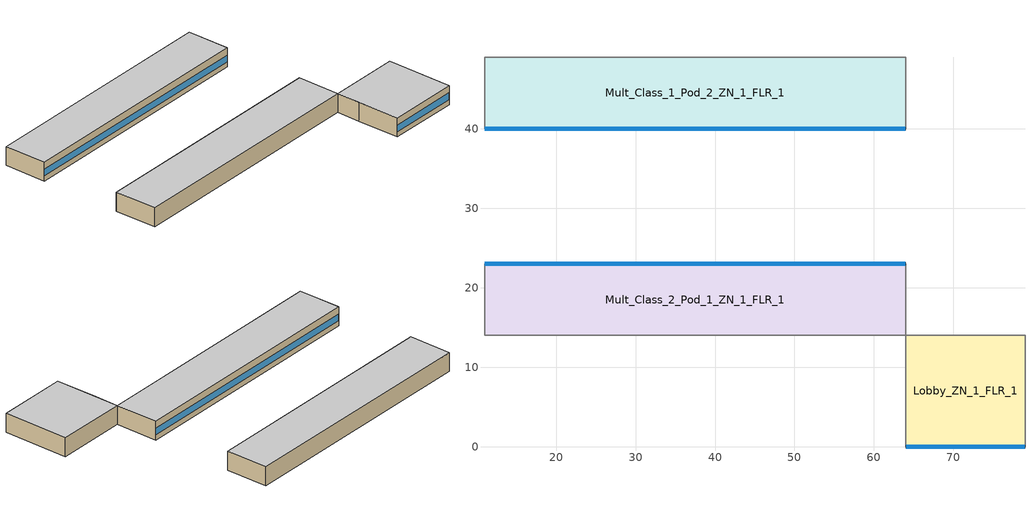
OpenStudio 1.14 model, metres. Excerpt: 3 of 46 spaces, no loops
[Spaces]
Mult_Class_2_Pod_1_ZN_1_FLR_1
 floor ground: 64,23 64,14 11,14 11,23 z0
 wall outside: 64,23 11,23 z0:4
 wall to Corner_Class_2_Pod_1_ZN_1_FLR_1: 11,23 11,14 z0:4
 wall to Main_Corridor_ZN_1_FLR_1: 64,14 64,23 z0:4
 wall to Corridor_Pod_1_ZN_1_FLR_1: 11,14 64,14 z0:4
 window: 63.95,23 11.05,23 z1.1:2.5
 ceiling to Mult_Class_2_Pod_1_ZN_1_FLR_2: 64,14 64,23 11,23 11,14 z4
Lobby_ZN_1_FLR_1
 floor ground: 79,14 79,0 64,0 64,14 z0
 wall outside: 64,0 79,0 z0:4
 wall to Offices_ZN_1_FLR_1: 79,0 79,14 z0:4
 wall to Corridor_Pod_1_ZN_1_FLR_1: 64,14 64,9 z0:4
 wall to Mult_Class_1_Pod_1_ZN_1_FLR_1: 64,9 64,0 z0:4
 wall to Main_Corridor_ZN_1_FLR_1: 79,14 64,14 z0:4
 window: 64.05,0 78.95,0 z1.1:2.51
 ceiling to Lobby_ZN_1_FLR_2: 79,0 79,14 64,14 64,0 z4
Mult_Class_1_Pod_2_ZN_1_FLR_1
 floor ground: 64,49 64,40 11,40 11,49 z0
 wall outside: 11,40 64,40 z0:4
 wall to Corner_Class_1_Pod_2_ZN_1_FLR_1: 11,49 11,40 z0:4
 wall to Main_Corridor_ZN_1_FLR_1: 64,40 64,49 z0:4
 wall to Corridor_Pod_2_ZN_1_FLR_1: 64,49 11,49 z0:4
 window: 11.05,40 63.95,40 z1.1:2.5
 ceiling to Mult_Class_1_Pod_2_ZN_1_FLR_2: 64,40 64,49 11,49 11,40 z4
[Schedule:Ruleset]
Name | Default Day Schedule | Summer Design Day Schedule | Winter Design Day Schedule
SchoolSecondary BLDG_OCC_SCH_Auditorium | SchoolSecondary BLDG_OCC_SCH_Auditorium Default | SchoolSecondary BLDG_OCC_SCH_Auditorium Summer Design Day 3 | SchoolSecondary BLDG_OCC_SCH_Auditorium Winter Design Day
SchoolSecondary BLDG_OCC_SCH_Cafeteria | SchoolSecondary BLDG_OCC_SCH_Cafeteria Default | SchoolSecondary BLDG_OCC_SCH_Cafeteria Summer Design Day 3 | SchoolSecondary BLDG_OCC_SCH_Cafeteria Winter Design Day
SchoolSecondary BLDG_LIGHT_GYM_SCH | SchoolSecondary BLDG_LIGHT_GYM_SCH Default | SchoolSecondary BLDG_LIGHT_GYM_SCH Summer Design Day | SchoolSecondary BLDG_LIGHT_GYM_SCH Winter Design Day
[Schedule:Day]
SchoolSecondary BLDG_OCC_SCH_Auditorium Default; SchoolSecondary BLDG_OCC_SCH_Auditorium Winter Design Day; SchoolSecondary BLDG_OCC_SCH_Auditorium Wknd Day; SchoolSecondary BLDG_OCC_SCH_Auditorium Wknd Day 1; SchoolSecondary BLDG_OCC_SCH_Cafeteria Default; SchoolSecondary BLDG_OCC_SCH_Cafeteria Winter Design Day; SchoolSecondary BLDG_OCC_SCH_Cafeteria Wknd Day; SchoolSecondary BLDG_OCC_SCH_Cafeteria Wknd Day 1; SchoolSecondary BLDG_OCC_SCH_Extend Wknd Day 1; SchoolSecondary BLDG_OCC_SCH_Gym Wknd Day; SchoolSecondary BLDG_OCC_SCH_Gym Wknd Day 1; SchoolSecondary BLDG_LIGHT_GYM_SCH Winter Design Day; SchoolSecondary BLDG_OCC_SCH_Offices Wknd Day; SchoolSecondary BLDG_OCC_SCH_Offices Wknd Day 1: 24, 0, 0
SchoolSecondary BLDG_OCC_SCH_Auditorium Wkdy|SmrDsn Day; SchoolSecondary BLDG_OCC_SCH_Auditorium Summer Design Day 3; SchoolSecondary BLDG_OCC_SCH_Auditorium Wkdy|SmrDsn Day 2: 8, 0, 0, 15, 0, 0.25, 20, 0, 0.95, 24, 0, 0
SchoolSecondary BLDG_OCC_SCH_Auditorium Wkdy|SmrDsn Day 1: 8, 0, 0, 17, 0, 0.15, 19, 0, 0.35, 24, 0, 0
SchoolSecondary BLDG_OCC_SCH_Cafeteria Wkdy|SmrDsn Day; SchoolSecondary BLDG_OCC_SCH_Cafeteria Summer Design Day 3; SchoolSecondary BLDG_OCC_SCH_Cafeteria Wkdy|SmrDsn Day 2: 9, 0, 0, 15, 0, 0.95, 20, 0, 0.35, 24, 0, 0
SchoolSecondary BLDG_OCC_SCH_Cafeteria Wkdy|SmrDsn Day 1: 9, 0, 0, 17, 0, 0.15, 19, 0, 0.35, 24, 0, 0
SchoolSecondary KITCHEN_ELEC_EQUIP_SCH Wkdy Day; SchoolSecondary KITCHEN_ELEC_EQUIP_SCH Wkdy Day 1; SchoolSecondary KITCHEN_ELEC_EQUIP_SCH Wkdy Day 2: 8, 0, 0.1, 10, 0, 0.15, 13, 0, 0.25, 15, 0, 0.15, 24, 0, 0.1
SchoolSecondary KITCHEN_ELEC_EQUIP_SCH Wknd Day; SchoolSecondary KITCHEN_ELEC_EQUIP_SCH Wknd Day 1: 24, 0, 0.1
SchoolSecondary BLDG_OCC_SCH_Extend Wkdy|SmrDsn Day 1: 8, 0, 0, 21, 0, 0.5, 24, 0, 0
SchoolSecondary BLDG_OCC_SCH_Extend Wkdy|SmrDsn Day 2: 8, 0, 0, 21, 0, 0.95, 24, 0, 0
SchoolSecondary BLDG_OCC_SCH_Gym Wkdy|SmrDsn Day; SchoolSecondary BLDG_OCC_SCH_Gym Wkdy|SmrDsn Day 2: 8, 0, 0, 16, 0, 0.35, 21, 0, 0.95, 24, 0, 0
SchoolSecondary BLDG_OCC_SCH_Gym Wkdy|SmrDsn Day 1: 8, 0, 0, 21, 0, 0.35, 24, 0, 0
SchoolSecondary BLDG_LIGHT_GYM_SCH Default; SchoolSecondary BLDG_LIGHT_GYM_SCH Wknd Day; SchoolSecondary BLDG_LIGHT_GYM_SCH Wknd Day 1; SchoolSecondary BLDG_LIGHT_LOBBYFLR1_SCH Wknd Day; SchoolSecondary BLDG_LIGHT_LOBBYFLR1_SCH Wknd Day 1; SchoolSecondary BLDG_LIGHT_OFFICE_SCH Wknd Day; SchoolSecondary BLDG_LIGHT_OFFICE_SCH Wknd Day 1; SchoolSecondary BLDG_LIGHT_BATH_SCH Wknd Day; SchoolSecondary BLDG_LIGHT_BATH_SCH Wknd Day 1; SchoolSecondary BLDG_LIGHT_BATH_SCH Wknd Day 2; SchoolSecondary BLDG_LIGHT_BATH_SCH Wknd Day 3; SchoolSecondary BLDG_LIGHT_OFFICE_SCH Wknd Day 2; SchoolSecondary BLDG_LIGHT_OFFICE_SCH Wknd Day 3: 24, 0, 0.1773
SchoolSecondary BLDG_LIGHT_GYM_SCH Summer Design Day: 24, 0, 1
SchoolSecondary BLDG_LIGHT_GYM_SCH Wkdy Day; SchoolSecondary BLDG_LIGHT_GYM_SCH Wkdy Day 2; SchoolSecondary BLDG_LIGHT_LOBBYFLR1_SCH Wkdy Day; SchoolSecondary BLDG_LIGHT_LOBBYFLR1_SCH Wkdy Day 2; SchoolSecondary BLDG_LIGHT_OFFICE_SCH Wkdy Day; SchoolSecondary BLDG_LIGHT_OFFICE_SCH Wkdy Day 2; SchoolSecondary BLDG_LIGHT_BATH_SCH Wkdy Day; SchoolSecondary BLDG_LIGHT_BATH_SCH Wkdy Day 2: 7, 0, 0.1773, 21, 0, 0.9, 24, 0, 0.1773
SchoolSecondary BLDG_LIGHT_GYM_SCH Wkdy Day 1; SchoolSecondary BLDG_LIGHT_LOBBYFLR1_SCH Wkdy Day 1; SchoolSecondary BLDG_LIGHT_OFFICE_SCH Wkdy Day 1; SchoolSecondary BLDG_LIGHT_BATH_SCH Wkdy Day 1: 8, 0, 0.1773, 20, 0, 0.5, 24, 0, 0.1773
SchoolSecondary KITCHEN_GAS_EQUIP_SCH Wkdy|SmrDsn Day; SchoolSecondary KITCHEN_GAS_EQUIP_SCH Wkdy|SmrDsn Day 1; SchoolSecondary KITCHEN_GAS_EQUIP_SCH Wkdy|SmrDsn Day 2: 8, 0, 0.02, 10, 0, 0.15, 13, 0, 0.2, 15, 0, 0.1, 24, 0, 0.02
SchoolSecondary KITCHEN_GAS_EQUIP_SCH Wknd Day; SchoolSecondary KITCHEN_GAS_EQUIP_SCH Wknd Day 1: 24, 0, 0.02
SchoolSecondary BLDG_OCC_SCH_Offices Wkdy|SmrDsn Day; SchoolSecondary BLDG_OCC_SCH_Offices Wkdy|SmrDsn Day 2: 8, 0, 0, 17, 0, 0.95, 21, 0, 0.15, 24, 0, 0
SchoolSecondary BLDG_OCC_SCH_Offices Wkdy|SmrDsn Day 1: 8, 0, 0, 17, 0, 0.5, 21, 0, 0.15, 24, 0, 0
SchoolSecondary BLDG_ELEVATORS Wkdy Day; SchoolSecondary ELEV_LIGHT_FAN_SCH_ADD_DF Wkdy Day: 8, 0, 0, 15, 0, 0.3, 16, 0, 0.15, 24, 0, 0
SchoolSecondary BLDG_LIGHT_BATH_SCH Wkdy Day 3; SchoolSecondary BLDG_LIGHT_BATH_SCH Wkdy Day 5: 7, 0, 0.1773, 21, 0, 0.594, 24, 0, 0.1773
SchoolSecondary BLDG_LIGHT_BATH_SCH Wkdy Day 4: 8, 0, 0.1773, 20, 0, 0.33, 24, 0, 0.1773
SchoolSecondary BLDG_LIGHT_OFFICE_SCH Wkdy Day 3; SchoolSecondary BLDG_LIGHT_OFFICE_SCH Wkdy Day 5: 7, 0, 0.1773, 21, 0, 0.702, 24, 0, 0.1773
SchoolSecondary BLDG_LIGHT_OFFICE_SCH Wkdy Day 4: 8, 0, 0.1773, 20, 0, 0.39, 24, 0, 0.1773
[Schedule:Rule] Date Specification Type=DateRange; Start Day=1
Name | Schedule Ruleset | Rule Order | Day Schedule | Apply Monday | Apply Tuesday | Apply Wednesday | Apply Thursday | Apply Friday | Start Month | End Month | End Day | Apply Sunday | Apply Saturday
Schedule Rule 2 | SchoolSecondary BLDG_OCC_SCH_Auditorium | 4 | SchoolSecondary BLDG_OCC_SCH_Auditorium Wkdy|SmrDsn Day | Yes | Yes | Yes | Yes | Yes | 1 | 6 | 30
Schedule Rule 3 | SchoolSecondary BLDG_OCC_SCH_Auditorium | 3 | SchoolSecondary BLDG_OCC_SCH_Auditorium Wknd Day |  |  |  |  |  | 1 | 6 | 30 | Yes | Yes
Schedule Rule 4 | SchoolSecondary BLDG_OCC_SCH_Auditorium | 2 | SchoolSecondary BLDG_OCC_SCH_Auditorium Wkdy|SmrDsn Day 1 | Yes | Yes | Yes | Yes | Yes | 7 | 9 | 1
Schedule Rule 5 | SchoolSecondary BLDG_OCC_SCH_Auditorium | 1 | SchoolSecondary BLDG_OCC_SCH_Auditorium Wknd Day 1 |  |  |  |  |  | 7 | 9 | 1 | Yes | Yes
Schedule Rule 6 | SchoolSecondary BLDG_OCC_SCH_Auditorium | 0 | SchoolSecondary BLDG_OCC_SCH_Auditorium Wkdy|SmrDsn Day 2 | Yes | Yes | Yes | Yes | Yes | 9 | 12 | 31
Schedule Rule 20 | SchoolSecondary BLDG_OCC_SCH_Cafeteria | 4 | SchoolSecondary BLDG_OCC_SCH_Cafeteria Wkdy|SmrDsn Day | Yes | Yes | Yes | Yes | Yes | 1 | 6 | 30
Schedule Rule 21 | SchoolSecondary BLDG_OCC_SCH_Cafeteria | 3 | SchoolSecondary BLDG_OCC_SCH_Cafeteria Wknd Day |  |  |  |  |  | 1 | 6 | 30 | Yes | Yes
Schedule Rule 22 | SchoolSecondary BLDG_OCC_SCH_Cafeteria | 2 | SchoolSecondary BLDG_OCC_SCH_Cafeteria Wkdy|SmrDsn Day 1 | Yes | Yes | Yes | Yes | Yes | 7 | 9 | 1
Schedule Rule 23 | SchoolSecondary BLDG_OCC_SCH_Cafeteria | 1 | SchoolSecondary BLDG_OCC_SCH_Cafeteria Wknd Day 1 |  |  |  |  |  | 7 | 9 | 1 | Yes | Yes
Schedule Rule 24 | SchoolSecondary BLDG_OCC_SCH_Cafeteria | 0 | SchoolSecondary BLDG_OCC_SCH_Cafeteria Wkdy|SmrDsn Day 2 | Yes | Yes | Yes | Yes | Yes | 9 | 12 | 31
Schedule Rule 56 | SchoolSecondary BLDG_LIGHT_GYM_SCH | 4 | SchoolSecondary BLDG_LIGHT_GYM_SCH Wkdy Day | Yes | Yes | Yes | Yes | Yes | 1 | 6 | 30
Schedule Rule 57 | SchoolSecondary BLDG_LIGHT_GYM_SCH | 3 | SchoolSecondary BLDG_LIGHT_GYM_SCH Wknd Day |  |  |  |  |  | 1 | 6 | 30 | Yes | Yes
Schedule Rule 58 | SchoolSecondary BLDG_LIGHT_GYM_SCH | 2 | SchoolSecondary BLDG_LIGHT_GYM_SCH Wkdy Day 1 | Yes | Yes | Yes | Yes | Yes | 7 | 9 | 1
Schedule Rule 59 | SchoolSecondary BLDG_LIGHT_GYM_SCH | 1 | SchoolSecondary BLDG_LIGHT_GYM_SCH Wknd Day 1 |  |  |  |  |  | 7 | 9 | 1 | Yes | Yes
Schedule Rule 60 | SchoolSecondary BLDG_LIGHT_GYM_SCH | 0 | SchoolSecondary BLDG_LIGHT_GYM_SCH Wkdy Day 2 | Yes | Yes | Yes | Yes | Yes | 9 | 12 | 31
[Curve:Bicubic] Minimum Value of x=-23.3; Maximum Value of x=7.2; Minimum Value of y=10; Maximum Value of y=60; Input Unit Type for X=Temperature; Input Unit Type for Y=Temperature
Name | Coefficient1 Constant | Coefficient2 x | Coefficient3 x**2 | Coefficient4 y | Coefficient5 y**2 | Coefficient6 x*y | Coefficient7 x**3 | Coefficient8 y**3 | Coefficient9 x**2*y | Coefficient10 x*y**2 | Output Unit Type
Refrigeration Compressor Power Curve; Refrigeration Compressor Power Curve 1 | 4451.46 | -166.108 | -5.35664 | 263.553 | -0.958849 | 8.09252 | -0.0239354 | 0.000633306 | 0.0778798 | -0.0167386 | Power
Refrigeration Compressor Capacity Curve; Refrigeration Compressor Capacity Curve 1 | 83249.9 | 3147.96 | 44.9276 | -1035.51 | 3.74692 | -37.3907 | 0.179897 | -0.0199971 | -0.481641 | 0.0428673 | Capacity
